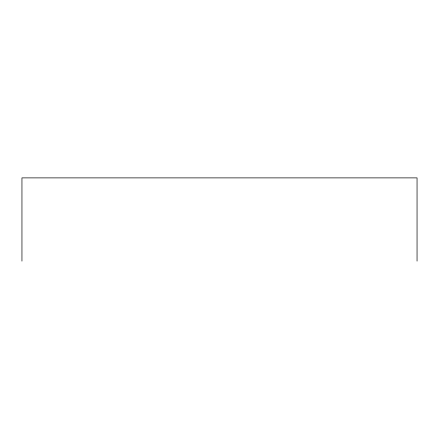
<?xml version="1.0" encoding="UTF-8"?>
<svg xmlns="http://www.w3.org/2000/svg" width="439" height="439" viewBox="0 0 439 439"><rect width="100%" height="100%" fill="white"/><g stroke="black" fill="none" stroke-linecap="round" stroke-linejoin="round"><path stroke-width="0.66" d="M417.05 261.117L417.05 177.883L21.95 177.883L21.95 261.117"/></g></svg>
